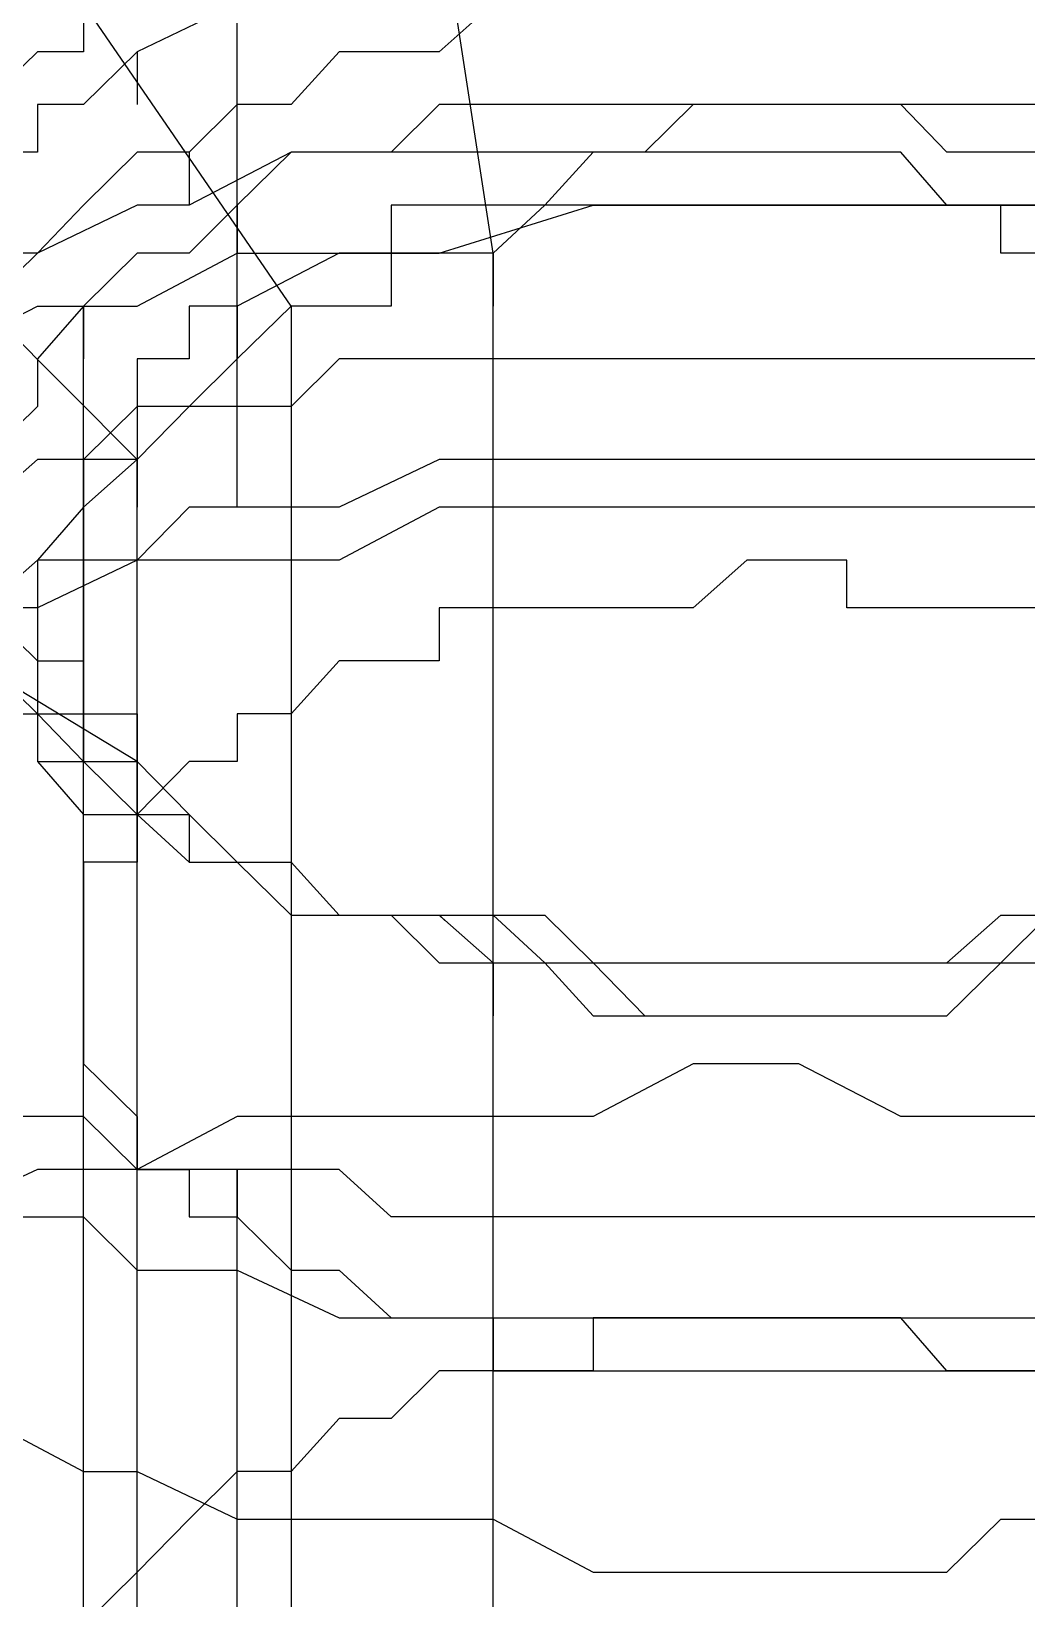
# Model space of a CAD drawing. Header units: millimetres. Extents: x 0 to 2112, y 8 to 1252.
# Drawn here: x 1492.27 to 1497.45, y 230.53 to 238.68 of the extents above; entities that cross this region are included whole.
import ezdxf

# ---------------------------------------------------------------- set-up
doc = ezdxf.new("R2010")
doc.units = ezdxf.units.MM
doc.layers.get('0').update_dxf_attribs({"linetype": 'CONTINUOUS'})

msp = doc.modelspace()

# ---------------------------------------------------------------- linework, layer by layer
at = {"color": 9}
for p, q in [((1493.34, 236.206), (1493.34, 240.669)), ((1494.67, 237.527), (1494.39, 239.346)), ((1492.54, 238.822), (1492.54, 238.574)), ((1492.54, 238.822), (1492.54, 238.574)), ((1493.62, 237.251), (1492.54, 238.822)), ((1493.62, 237.251), (1492.54, 238.822)), ((1493.34, 238.822), (1492.82, 238.574)), ((1494.67, 238.822), (1494.39, 238.574)), ((1492.3, 238.574), (1492.02, 238.299)), ((1492.3, 238.574), (1492.02, 238.299)), ((1492.54, 238.574), (1492.3, 238.574)), ((1492.54, 238.574), (1492.3, 238.574)), ((1492.82, 238.574), (1492.54, 238.299)), ((1492.82, 238.574), (1492.82, 238.299)), ((1493.87, 238.574), (1493.62, 238.299)), ((1494.14, 238.574), (1493.87, 238.574)), ((1494.39, 238.574), (1494.14, 238.574)), ((1492.54, 238.299), (1492.3, 238.299)), ((1492.3, 238.299), (1492.3, 238.051)), ((1493.34, 238.299), (1493.09, 238.051)), ((1493.62, 238.299), (1493.34, 238.299)), ((1494.39, 238.299), (1494.14, 238.051)), ((1494.67, 238.299), (1494.39, 238.299)), ((1494.94, 238.299), (1494.67, 238.299)), ((1495.19, 238.299), (1494.94, 238.299)), ((1495.46, 238.299), (1495.19, 238.299)), ((1495.71, 238.299), (1495.46, 238.051)), ((1495.71, 238.299), (1495.46, 238.299)), ((1496.26, 238.299), (1495.71, 238.299)), ((1495.99, 238.299), (1495.71, 238.299)), ((1496.26, 238.299), (1495.99, 238.299)), ((1496.79, 238.299), (1496.26, 238.299)), ((1496.51, 238.299), (1496.26, 238.299)), ((1496.79, 238.299), (1496.51, 238.299)), ((1497.03, 238.051), (1496.79, 238.299)), ((1497.03, 238.299), (1496.79, 238.299)), ((1497.31, 238.299), (1497.03, 238.299)), ((1497.56, 238.299), (1497.31, 238.299)), ((1492.3, 238.051), (1492.02, 238.051)), ((1492.82, 238.051), (1492.54, 237.775)), ((1493.09, 238.051), (1492.82, 238.051)), ((1493.62, 238.051), (1493.09, 237.775)), ((1493.09, 238.051), (1493.09, 237.775)), ((1493.62, 238.051), (1493.34, 237.775)), ((1493.87, 238.051), (1493.62, 238.051)), ((1493.87, 238.051), (1493.62, 238.051)), ((1494.39, 238.051), (1493.87, 238.051)), ((1494.14, 238.051), (1493.87, 238.051)), ((1494.14, 238.051), (1494.14, 238.051)), ((1494.94, 238.051), (1494.39, 238.051)), ((1495.46, 238.051), (1494.94, 238.051)), ((1495.19, 238.051), (1494.94, 237.775)), ((1495.46, 238.051), (1495.19, 238.051)), ((1495.71, 238.051), (1495.46, 238.051)), ((1495.99, 238.051), (1495.71, 238.051)), ((1496.26, 238.051), (1495.99, 238.051)), ((1496.51, 238.051), (1496.26, 238.051)), ((1496.79, 238.051), (1496.51, 238.051)), ((1497.03, 237.775), (1496.79, 238.051)), ((1496.79, 238.051), (1496.79, 238.051)), ((1497.56, 238.051), (1497.03, 238.051)), ((1492.82, 236.454), (1491.5, 237.775)), ((1492.82, 237.775), (1492.3, 237.527)), ((1492.54, 237.775), (1492.3, 237.527)), ((1492.54, 237.775), (1492.54, 237.775)), ((1493.09, 237.775), (1492.82, 237.775)), ((1493.34, 237.775), (1493.09, 237.527)), ((1493.34, 237.775), (1493.34, 237.527)), ((1494.39, 237.775), (1494.14, 237.775)), ((1494.14, 237.775), (1494.14, 237.527)), ((1494.39, 237.527), (1495.19, 237.775)), ((1494.39, 237.527), (1495.19, 237.775)), ((1494.67, 237.775), (1494.39, 237.775)), ((1494.94, 237.775), (1494.67, 237.775)), ((1494.94, 237.775), (1494.67, 237.527)), ((1494.94, 237.775), (1494.67, 237.527)), ((1494.94, 237.775), (1494.94, 237.775)), ((1495.19, 237.775), (1494.94, 237.775)), ((1495.19, 237.775), (1494.94, 237.775)), ((1495.19, 237.775), (1495.71, 237.775)), ((1495.19, 237.775), (1495.71, 237.775)), ((1495.46, 237.775), (1495.19, 237.775)), ((1495.46, 237.775), (1495.19, 237.775)), ((1495.71, 237.775), (1495.46, 237.775)), ((1495.71, 237.775), (1495.46, 237.775)), ((1495.71, 237.775), (1496.26, 237.775)), ((1495.71, 237.775), (1496.26, 237.775)), ((1495.99, 237.775), (1495.71, 237.775)), ((1495.99, 237.775), (1495.71, 237.775)), ((1496.26, 237.775), (1495.99, 237.775)), ((1495.99, 237.775), (1495.99, 237.775)), ((1496.26, 237.775), (1495.99, 237.775)), ((1495.99, 237.775), (1495.99, 237.775)), ((1496.26, 237.775), (1496.79, 237.775)), ((1496.26, 237.775), (1496.79, 237.775)), ((1496.51, 237.775), (1496.26, 237.775)), ((1496.51, 237.775), (1496.26, 237.775)), ((1496.79, 237.775), (1496.51, 237.775)), ((1496.79, 237.775), (1496.51, 237.775)), ((1496.79, 237.775), (1497.56, 237.775)), ((1496.79, 237.775), (1497.56, 237.775)), ((1497.03, 237.775), (1496.79, 237.775)), ((1497.03, 237.775), (1496.79, 237.775)), ((1497.31, 237.775), (1497.03, 237.775)), ((1497.31, 237.775), (1497.03, 237.775)), ((1497.31, 237.775), (1497.03, 237.775)), ((1497.56, 237.775), (1497.31, 237.775)), ((1497.31, 237.527), (1497.31, 237.775)), ((1497.31, 237.527), (1497.31, 237.775)), ((1492.3, 237.527), (1492.02, 237.527)), ((1492.3, 237.527), (1492.02, 237.251)), ((1492.3, 237.527), (1492.3, 237.527)), ((1492.82, 237.527), (1492.54, 237.251)), ((1492.82, 237.251), (1493.34, 237.527)), ((1492.82, 237.251), (1493.34, 237.527)), ((1493.09, 237.527), (1492.82, 237.527)), ((1492.82, 237.527), (1492.82, 237.527)), ((1493.34, 237.527), (1493.87, 237.527)), ((1493.34, 237.527), (1493.87, 237.527)), ((1493.87, 237.527), (1493.34, 237.251)), ((1493.87, 237.527), (1494.39, 237.527)), ((1493.87, 237.527), (1494.39, 237.527)), ((1494.14, 237.527), (1493.87, 237.527)), ((1494.39, 237.527), (1494.14, 237.527)), ((1494.14, 237.527), (1494.14, 237.251)), ((1494.39, 237.527), (1494.14, 237.527)), ((1494.14, 237.527), (1494.14, 237.251)), ((1494.67, 237.527), (1494.39, 237.527)), ((1494.67, 237.527), (1494.39, 237.527)), ((1494.67, 237.527), (1494.67, 237.527)), ((1494.67, 221.961), (1494.67, 237.527)), ((1494.67, 237.527), (1494.67, 237.251)), ((1494.67, 237.527), (1494.67, 237.527)), ((1497.56, 237.527), (1497.31, 237.527)), ((1497.56, 237.527), (1497.31, 237.527)), ((1491.77, 236.976), (1492.3, 237.251)), ((1491.77, 236.976), (1492.3, 237.251)), ((1492.3, 237.251), (1492.82, 237.251)), ((1492.3, 237.251), (1492.82, 237.251)), ((1492.54, 237.251), (1492.3, 236.976)), ((1492.54, 225.129), (1492.54, 237.251)), ((1492.54, 237.251), (1492.54, 236.976)), ((1492.54, 237.251), (1492.54, 237.251)), ((1493.34, 237.251), (1493.09, 237.251)), ((1493.09, 237.251), (1493.09, 236.976)), ((1493.34, 237.251), (1493.34, 237.251)), ((1493.62, 237.251), (1493.34, 236.976)), ((1493.34, 237.251), (1493.34, 236.976)), ((1493.62, 237.251), (1493.34, 236.976)), ((1493.87, 237.251), (1493.62, 237.251)), ((1493.87, 237.251), (1493.62, 237.251)), ((1493.62, 237.251), (1493.62, 221.437)), ((1493.62, 237.251), (1493.62, 221.437)), ((1494.14, 237.251), (1493.87, 237.251)), ((1494.14, 237.251), (1493.87, 237.251)), ((1492.3, 236.976), (1492.3, 236.976)), ((1492.3, 236.976), (1492.3, 236.729)), ((1493.09, 236.976), (1492.82, 236.976)), ((1492.82, 236.976), (1492.82, 236.729)), ((1493.34, 236.976), (1493.09, 236.729)), ((1493.34, 236.976), (1493.09, 236.729)), ((1493.34, 236.976), (1493.34, 236.976)), ((1493.34, 236.976), (1493.34, 236.976)), ((1493.87, 236.976), (1493.62, 236.729)), ((1494.39, 236.976), (1493.87, 236.976)), ((1494.94, 236.976), (1494.39, 236.976)), ((1495.46, 236.976), (1494.94, 236.976)), ((1495.71, 236.976), (1495.46, 236.976)), ((1496.26, 236.976), (1495.71, 236.976)), ((1496.79, 236.976), (1496.26, 236.976)), ((1497.03, 236.976), (1496.79, 236.976)), ((1497.56, 236.976), (1497.03, 236.976)), ((1492.3, 236.729), (1492.02, 236.454)), ((1492.3, 236.729), (1492.3, 236.729)), ((1492.82, 236.729), (1492.54, 236.454)), ((1493.09, 236.729), (1492.82, 236.454)), ((1492.82, 236.729), (1492.82, 236.729)), ((1493.09, 236.729), (1492.82, 236.729)), ((1492.82, 236.729), (1492.82, 236.454)), ((1493.09, 236.729), (1492.82, 236.729)), ((1492.82, 236.729), (1492.82, 236.454)), ((1493.62, 236.729), (1493.09, 236.729)), ((1493.09, 236.729), (1493.09, 236.729)), ((1493.09, 236.729), (1493.09, 236.729)), ((1492.3, 236.454), (1492.02, 236.206)), ((1492.82, 236.454), (1492.3, 236.454)), ((1492.54, 236.454), (1492.54, 236.454)), ((1492.54, 236.454), (1492.54, 236.206)), ((1492.82, 236.454), (1492.54, 236.206)), ((1492.82, 236.454), (1492.54, 236.206)), ((1492.82, 236.454), (1492.82, 236.454)), ((1492.82, 220.913), (1492.82, 236.454)), ((1492.82, 236.454), (1492.82, 236.206)), ((1492.82, 236.454), (1492.82, 236.454)), ((1494.39, 236.454), (1493.87, 236.206)), ((1494.39, 236.454), (1493.87, 236.206)), ((1494.94, 236.454), (1494.39, 236.454)), ((1494.94, 236.454), (1494.39, 236.454)), ((1495.46, 236.454), (1494.94, 236.454)), ((1495.46, 236.454), (1494.94, 236.454)), ((1495.71, 236.454), (1495.46, 236.454)), ((1495.71, 236.454), (1495.46, 236.454)), ((1496.26, 236.454), (1495.71, 236.454)), ((1496.26, 236.454), (1495.71, 236.454)), ((1496.79, 236.454), (1496.26, 236.454)), ((1496.79, 236.454), (1496.26, 236.454)), ((1497.03, 236.454), (1496.79, 236.454)), ((1497.03, 236.454), (1496.79, 236.454)), ((1497.56, 236.454), (1497.03, 236.454)), ((1497.56, 236.454), (1497.03, 236.454)), ((1492.54, 236.206), (1492.3, 235.93)), ((1492.54, 236.206), (1492.54, 236.206)), ((1492.54, 236.206), (1492.54, 236.206)), ((1492.54, 236.206), (1492.54, 235.93)), ((1492.54, 236.206), (1492.54, 236.206)), ((1492.54, 236.206), (1492.54, 235.93)), ((1493.09, 236.206), (1492.82, 235.93)), ((1493.09, 236.206), (1492.82, 235.93)), ((1493.62, 236.206), (1493.09, 236.206)), ((1493.62, 236.206), (1493.09, 236.206)), ((1493.87, 236.206), (1493.62, 236.206)), ((1493.87, 236.206), (1493.62, 236.206)), ((1494.39, 236.206), (1493.87, 235.93)), ((1495.19, 236.206), (1494.39, 236.206)), ((1495.71, 236.206), (1495.19, 236.206)), ((1496.26, 236.206), (1495.71, 236.206)), ((1496.79, 236.206), (1496.26, 236.206)), ((1497.56, 236.206), (1496.79, 236.206)), ((1492.3, 235.93), (1492.02, 235.682)), ((1492.3, 235.93), (1492.02, 235.682)), ((1492.82, 235.93), (1492.3, 235.682)), ((1492.82, 235.93), (1492.3, 235.93)), ((1492.82, 235.93), (1492.3, 235.93)), ((1492.3, 235.93), (1492.3, 235.93)), ((1492.3, 235.93), (1492.3, 235.682)), ((1492.54, 235.93), (1492.54, 235.93)), ((1492.54, 235.93), (1492.54, 235.682)), ((1492.54, 235.93), (1492.54, 235.93)), ((1492.54, 235.93), (1492.54, 235.682)), ((1493.34, 235.93), (1492.82, 235.93)), ((1493.87, 235.93), (1493.34, 235.93)), ((1495.99, 235.93), (1495.71, 235.682)), ((1496.26, 235.93), (1495.99, 235.93)), ((1496.51, 235.93), (1496.26, 235.93)), ((1496.51, 235.682), (1496.51, 235.93)), ((1492.82, 234.883), (1491.5, 235.682)), ((1492.3, 235.682), (1491.77, 235.682)), ((1492.02, 235.682), (1492.3, 235.406)), ((1492.3, 235.682), (1492.3, 235.682)), ((1492.3, 235.682), (1492.3, 235.406)), ((1492.54, 235.682), (1492.54, 235.682)), ((1492.54, 235.682), (1492.54, 235.406)), ((1492.54, 235.682), (1492.54, 235.682)), ((1492.54, 235.682), (1492.54, 235.406)), ((1494.67, 235.682), (1494.39, 235.682)), ((1494.39, 235.682), (1494.39, 235.406)), ((1494.94, 235.682), (1494.67, 235.682)), ((1495.19, 235.682), (1494.94, 235.682)), ((1495.46, 235.682), (1495.19, 235.682)), ((1495.19, 235.682), (1495.19, 235.682)), ((1495.71, 235.682), (1495.46, 235.682)), ((1496.79, 235.682), (1496.51, 235.682)), ((1497.03, 235.682), (1496.79, 235.682)), ((1497.31, 235.682), (1497.03, 235.682)), ((1497.56, 235.682), (1497.31, 235.682)), ((1492.02, 235.406), (1492.3, 235.131)), ((1492.3, 235.406), (1492.54, 235.406)), ((1492.3, 235.406), (1492.3, 235.406)), ((1492.3, 235.406), (1492.3, 235.131)), ((1492.54, 235.406), (1492.54, 235.131)), ((1492.54, 235.406), (1492.54, 235.406)), ((1492.54, 235.406), (1492.54, 235.131)), ((1492.54, 235.406), (1492.54, 235.406)), ((1492.54, 235.406), (1492.54, 235.131)), ((1493.87, 235.406), (1493.62, 235.131)), ((1494.14, 235.406), (1493.87, 235.406)), ((1494.39, 235.406), (1494.14, 235.406)), ((1492.02, 235.131), (1492.3, 235.131)), ((1492.02, 235.131), (1492.3, 235.131)), ((1492.02, 235.131), (1492.3, 235.131)), ((1492.3, 235.131), (1492.3, 234.883)), ((1492.3, 235.131), (1492.54, 235.131)), ((1492.3, 235.131), (1492.3, 235.131)), ((1492.3, 235.131), (1492.54, 234.883)), ((1492.3, 235.131), (1492.3, 234.883)), ((1492.3, 235.131), (1492.3, 234.883)), ((1492.54, 235.131), (1492.54, 235.131)), ((1492.54, 235.131), (1492.54, 234.883)), ((1492.54, 235.131), (1492.54, 234.883)), ((1492.54, 235.131), (1492.54, 235.131)), ((1492.54, 235.131), (1492.82, 235.131)), ((1492.54, 235.131), (1492.54, 235.131)), ((1492.54, 235.131), (1492.82, 235.131)), ((1492.82, 235.131), (1492.82, 234.883)), ((1492.82, 235.131), (1492.82, 234.883)), ((1493.62, 235.131), (1493.34, 235.131)), ((1493.34, 235.131), (1493.34, 234.883)), ((1493.62, 235.131), (1493.62, 234.883)), ((1492.3, 234.883), (1492.54, 234.607)), ((1492.3, 234.883), (1492.54, 234.883)), ((1492.3, 234.883), (1492.54, 234.607)), ((1492.54, 234.883), (1492.82, 234.883)), ((1492.54, 234.883), (1492.82, 234.883)), ((1492.54, 234.883), (1492.54, 234.883)), ((1492.54, 234.883), (1492.82, 234.607)), ((1492.54, 234.883), (1492.82, 234.607)), ((1492.82, 234.883), (1492.82, 234.883)), ((1492.82, 234.883), (1493.09, 234.607)), ((1492.82, 234.883), (1492.82, 234.607)), ((1492.82, 234.883), (1492.82, 234.883)), ((1492.82, 234.883), (1493.09, 234.607)), ((1492.82, 219.344), (1492.82, 234.883)), ((1492.82, 234.883), (1492.82, 234.607)), ((1493.09, 234.883), (1492.82, 234.607)), ((1492.82, 234.883), (1492.82, 234.883)), ((1492.82, 234.883), (1493.09, 234.607)), ((1493.34, 234.883), (1493.09, 234.883)), ((1493.09, 234.883), (1493.09, 234.883)), ((1492.54, 234.607), (1492.82, 234.607)), ((1492.54, 234.607), (1492.82, 234.607)), ((1492.82, 234.607), (1493.09, 234.607)), ((1492.82, 234.607), (1493.09, 234.607)), ((1492.82, 234.607), (1492.82, 234.607)), ((1492.82, 234.607), (1493.09, 234.359)), ((1492.82, 234.607), (1492.82, 234.607)), ((1492.82, 234.607), (1493.09, 234.607)), ((1492.82, 234.607), (1493.09, 234.607)), ((1492.82, 234.607), (1492.82, 234.607)), ((1492.82, 234.607), (1492.82, 234.359)), ((1493.09, 234.607), (1493.34, 234.359)), ((1493.09, 234.607), (1493.09, 234.607)), ((1493.09, 234.607), (1493.34, 234.359)), ((1493.09, 234.607), (1493.09, 234.359)), ((1493.09, 234.607), (1493.34, 234.359)), ((1493.09, 234.607), (1493.34, 234.359)), ((1493.09, 234.607), (1493.09, 234.607)), ((1493.09, 234.607), (1493.34, 234.359)), ((1493.09, 234.607), (1493.09, 234.607)), ((1493.09, 234.607), (1493.34, 234.359)), ((1492.82, 234.359), (1492.54, 234.359)), ((1492.54, 234.359), (1492.54, 234.083)), ((1493.09, 234.359), (1493.34, 234.359)), ((1493.09, 234.359), (1493.34, 234.359)), ((1493.34, 234.359), (1493.62, 234.359)), ((1493.34, 234.359), (1493.34, 234.359)), ((1493.34, 234.359), (1493.62, 234.359)), ((1493.34, 234.359), (1493.62, 234.359)), ((1493.34, 234.359), (1493.62, 234.359)), ((1493.34, 234.359), (1493.62, 234.359)), ((1493.34, 234.359), (1493.62, 234.359)), ((1493.34, 234.359), (1493.34, 234.359)), ((1493.34, 234.359), (1493.62, 234.083)), ((1493.34, 234.359), (1493.34, 234.359)), ((1493.34, 234.359), (1493.62, 234.083)), ((1493.62, 234.359), (1493.87, 234.083)), ((1493.62, 234.359), (1493.62, 234.083)), ((1493.62, 234.359), (1493.62, 234.083)), ((1493.62, 234.359), (1493.87, 234.083)), ((1493.62, 234.359), (1493.87, 234.083)), ((1493.62, 234.359), (1493.87, 234.083)), ((1492.54, 234.083), (1492.54, 234.083)), ((1492.54, 234.083), (1492.54, 233.835)), ((1493.62, 234.083), (1493.87, 234.083)), ((1493.62, 234.083), (1493.87, 234.083)), ((1493.62, 234.083), (1493.87, 234.083)), ((1493.62, 234.083), (1493.87, 234.083)), ((1493.87, 234.083), (1494.14, 234.083)), ((1493.87, 234.083), (1494.14, 234.083)), ((1493.87, 234.083), (1494.14, 234.083)), ((1493.87, 234.083), (1493.87, 234.083)), ((1493.87, 234.083), (1494.14, 234.083)), ((1493.87, 234.083), (1494.14, 234.083)), ((1493.87, 234.083), (1494.14, 234.083)), ((1493.87, 234.083), (1493.87, 234.083)), ((1493.87, 234.083), (1494.14, 234.083)), ((1493.87, 234.083), (1493.87, 234.083)), ((1493.87, 234.083), (1494.14, 234.083)), ((1494.14, 234.083), (1494.39, 234.083)), ((1494.14, 234.083), (1494.39, 233.835)), ((1494.14, 234.083), (1494.39, 233.835)), ((1494.14, 234.083), (1494.39, 234.083)), ((1494.14, 234.083), (1494.39, 234.083)), ((1494.14, 234.083), (1494.39, 234.083)), ((1494.14, 234.083), (1494.39, 233.835)), ((1494.14, 234.083), (1494.39, 233.835)), ((1494.39, 234.083), (1494.67, 234.083)), ((1494.39, 234.083), (1494.42, 234.056)), ((1494.39, 234.083), (1494.67, 233.835)), ((1494.39, 234.083), (1494.67, 234.083)), ((1494.39, 234.083), (1494.67, 234.083)), ((1494.67, 234.083), (1494.94, 234.083)), ((1494.67, 234.083), (1494.94, 233.835)), ((1494.67, 234.083), (1494.94, 234.083)), ((1494.94, 234.083), (1495.19, 233.835)), ((1494.94, 234.083), (1495.19, 233.835)), ((1497.03, 233.835), (1497.31, 234.083)), ((1497.03, 233.835), (1497.31, 234.083)), ((1497.31, 234.083), (1497.56, 234.083)), ((1497.31, 233.835), (1497.56, 234.083)), ((1497.31, 234.083), (1497.56, 234.083)), ((1492.54, 233.835), (1492.54, 233.835)), ((1492.54, 233.835), (1492.54, 233.835)), ((1492.54, 233.835), (1492.54, 233.56)), ((1494.39, 233.835), (1494.39, 233.835)), ((1494.39, 233.835), (1494.67, 233.835)), ((1494.39, 233.835), (1494.67, 233.835)), ((1494.39, 233.835), (1494.39, 233.835)), ((1494.39, 233.835), (1494.67, 233.835)), ((1494.39, 233.835), (1494.39, 233.835)), ((1494.39, 233.835), (1494.67, 233.835)), ((1494.67, 233.835), (1494.94, 233.835)), ((1494.67, 233.835), (1494.94, 233.835)), ((1494.67, 233.835), (1494.94, 233.835)), ((1494.67, 233.835), (1494.94, 233.835)), ((1494.67, 218.296), (1494.67, 233.835)), ((1494.67, 233.835), (1494.67, 233.56)), ((1494.67, 233.835), (1494.94, 233.835)), ((1494.94, 233.835), (1495.19, 233.835)), ((1494.94, 233.835), (1495.19, 233.835)), ((1494.94, 233.835), (1495.19, 233.835)), ((1494.94, 233.835), (1495.19, 233.835)), ((1494.94, 233.835), (1495.19, 233.56)), ((1494.94, 233.835), (1495.19, 233.56)), ((1495.19, 233.835), (1495.71, 233.835)), ((1495.19, 233.835), (1495.46, 233.56)), ((1495.19, 233.835), (1495.46, 233.835)), ((1495.19, 233.835), (1495.46, 233.835)), ((1495.19, 233.835), (1495.46, 233.835)), ((1495.19, 233.835), (1495.71, 233.835)), ((1495.46, 233.835), (1495.46, 233.835)), ((1495.46, 233.835), (1495.71, 233.835)), ((1495.46, 233.835), (1495.71, 233.835)), ((1495.46, 233.835), (1495.71, 233.835)), ((1495.71, 233.835), (1495.99, 233.835)), ((1495.71, 233.835), (1495.99, 233.835)), ((1495.71, 233.835), (1495.99, 233.835)), ((1495.71, 233.835), (1495.99, 233.835)), ((1495.71, 233.835), (1495.99, 233.835)), ((1495.99, 233.835), (1496.26, 233.835)), ((1495.99, 233.835), (1496.26, 233.835)), ((1495.99, 233.835), (1496.26, 233.835)), ((1495.99, 233.835), (1496.26, 233.835)), ((1495.99, 233.835), (1496.26, 233.835)), ((1496.26, 233.835), (1496.51, 233.835)), ((1496.26, 233.835), (1496.51, 233.835)), ((1496.26, 233.835), (1496.51, 233.835)), ((1496.26, 233.835), (1496.79, 233.835)), ((1496.26, 233.835), (1496.51, 233.835)), ((1496.51, 233.835), (1496.79, 233.835)), ((1496.51, 233.835), (1496.79, 233.835)), ((1496.51, 233.835), (1496.79, 233.835)), ((1496.51, 233.835), (1496.79, 233.835)), ((1496.79, 233.835), (1497.03, 233.835)), ((1496.79, 233.835), (1497.03, 233.835)), ((1496.79, 233.835), (1497.03, 233.835)), ((1496.79, 233.835), (1497.03, 233.835)), ((1496.79, 233.835), (1497.03, 233.835)), ((1497.03, 233.56), (1497.31, 233.835)), ((1497.03, 233.835), (1497.31, 233.835)), ((1497.03, 233.835), (1497.31, 233.835)), ((1497.03, 233.835), (1497.31, 233.835)), ((1497.03, 233.56), (1497.31, 233.835)), ((1497.03, 233.56), (1497.31, 233.835)), ((1497.31, 233.835), (1497.56, 233.835)), ((1497.31, 233.835), (1497.56, 233.835)), ((1497.31, 233.835), (1497.56, 233.835)), ((1497.31, 233.835), (1497.56, 233.835)), ((1497.31, 233.835), (1497.56, 233.835)), ((1492.54, 233.56), (1492.54, 233.56)), ((1492.54, 233.56), (1492.54, 233.311)), ((1495.19, 233.56), (1495.19, 233.56)), ((1495.19, 233.56), (1495.46, 233.56)), ((1495.19, 233.56), (1495.19, 233.56)), ((1495.19, 233.56), (1495.46, 233.56)), ((1495.46, 233.56), (1495.71, 233.56)), ((1495.46, 233.56), (1495.71, 233.56)), ((1495.46, 233.56), (1495.71, 233.56)), ((1495.71, 233.56), (1495.71, 233.56)), ((1495.71, 233.56), (1495.99, 233.56)), ((1495.71, 233.56), (1495.99, 233.56)), ((1495.71, 233.56), (1495.99, 233.56)), ((1495.99, 233.56), (1496.26, 233.56)), ((1495.99, 233.56), (1496.26, 233.56)), ((1495.99, 233.56), (1496.26, 233.56)), ((1496.26, 233.56), (1496.51, 233.56)), ((1496.26, 233.56), (1496.51, 233.56)), ((1496.26, 233.56), (1496.51, 233.56)), ((1496.51, 233.56), (1496.79, 233.56)), ((1496.51, 233.56), (1496.51, 233.56)), ((1496.51, 233.56), (1496.79, 233.56)), ((1496.51, 233.56), (1496.51, 233.56)), ((1496.51, 233.56), (1496.79, 233.56)), ((1496.79, 233.56), (1497.03, 233.56)), ((1496.79, 233.56), (1497.03, 233.56)), ((1496.79, 233.56), (1497.03, 233.56)), ((1492.54, 233.311), (1492.54, 233.311)), ((1492.54, 233.311), (1492.82, 233.036)), ((1495.71, 233.311), (1495.19, 233.036)), ((1496.26, 233.311), (1495.71, 233.311)), ((1496.79, 233.036), (1496.26, 233.311)), ((1492.54, 233.036), (1492.02, 233.036)), ((1492.54, 233.036), (1492.02, 233.036)), ((1492.82, 232.76), (1492.54, 233.036)), ((1492.82, 232.76), (1492.54, 233.036)), ((1493.34, 233.036), (1492.82, 232.76)), ((1492.82, 233.036), (1492.82, 233.036)), ((1492.82, 233.036), (1492.82, 232.76)), ((1493.87, 233.036), (1493.34, 233.036)), ((1494.39, 233.036), (1493.87, 233.036)), ((1495.19, 233.036), (1494.39, 233.036)), ((1497.56, 233.036), (1496.79, 233.036)), ((1492.3, 232.76), (1491.77, 232.514)), ((1492.82, 232.76), (1492.3, 232.76)), ((1493.34, 232.76), (1492.82, 232.76)), ((1493.34, 232.76), (1492.82, 232.76)), ((1492.82, 232.76), (1493.09, 232.76)), ((1493.09, 232.76), (1493.09, 232.514)), ((1493.34, 228.297), (1493.34, 232.76)), ((1493.34, 232.76), (1493.34, 232.514)), ((1493.87, 232.76), (1493.34, 232.76)), ((1493.87, 232.76), (1493.34, 232.76)), ((1494.14, 232.514), (1493.87, 232.76)), ((1494.14, 232.514), (1493.87, 232.76)), ((1492.02, 232.514), (1492.54, 232.514)), ((1492.54, 232.514), (1492.82, 232.238)), ((1493.09, 232.514), (1493.34, 232.514)), ((1493.34, 232.514), (1493.34, 232.514)), ((1493.34, 232.514), (1493.62, 232.238)), ((1494.67, 232.514), (1494.14, 232.514)), ((1494.67, 232.514), (1494.14, 232.514)), ((1495.19, 232.514), (1494.67, 232.514)), ((1495.19, 232.514), (1494.67, 232.514)), ((1495.46, 232.514), (1495.19, 232.514)), ((1495.46, 232.514), (1495.19, 232.514)), ((1495.99, 232.514), (1495.46, 232.514)), ((1495.99, 232.514), (1495.46, 232.514)), ((1496.51, 232.514), (1495.99, 232.514)), ((1496.51, 232.514), (1495.99, 232.514)), ((1497.03, 232.514), (1496.51, 232.514)), ((1497.03, 232.514), (1496.51, 232.514)), ((1497.31, 232.514), (1497.03, 232.514)), ((1497.31, 232.514), (1497.03, 232.514)), ((1497.83, 232.514), (1497.31, 232.514)), ((1497.83, 232.514), (1497.31, 232.514)), ((1492.82, 232.238), (1493.34, 232.238)), ((1493.34, 232.238), (1493.87, 231.99)), ((1493.62, 232.238), (1493.62, 232.238)), ((1493.62, 232.238), (1493.87, 232.238)), ((1493.87, 232.238), (1494.14, 231.99)), ((1493.87, 231.99), (1494.14, 231.99)), ((1494.14, 231.99), (1494.67, 231.99)), ((1494.14, 231.99), (1494.14, 231.99)), ((1494.14, 231.99), (1494.39, 231.99)), ((1494.39, 231.99), (1494.67, 231.99)), ((1494.67, 231.99), (1495.19, 231.99)), ((1494.67, 231.99), (1494.67, 231.714)), ((1495.19, 231.99), (1495.46, 231.99)), ((1495.46, 231.99), (1495.19, 231.99)), ((1495.19, 231.99), (1495.19, 231.714)), ((1495.46, 231.99), (1495.99, 231.99)), ((1495.71, 231.99), (1495.46, 231.99)), ((1495.99, 231.99), (1495.71, 231.99)), ((1495.99, 231.99), (1496.51, 231.99)), ((1496.26, 231.99), (1495.99, 231.99)), ((1496.51, 231.99), (1496.26, 231.99)), ((1496.51, 231.99), (1497.03, 231.99)), ((1496.79, 231.99), (1496.51, 231.99)), ((1496.51, 231.99), (1496.51, 231.99)), ((1497.03, 231.714), (1496.79, 231.99)), ((1497.03, 231.99), (1497.31, 231.99)), ((1497.31, 231.99), (1497.83, 231.99)), ((1494.39, 231.714), (1494.14, 231.466)), ((1494.67, 231.714), (1494.39, 231.714)), ((1494.39, 231.714), (1494.39, 231.714)), ((1494.94, 231.714), (1494.67, 231.714)), ((1494.67, 231.714), (1494.94, 231.714)), ((1495.19, 231.714), (1494.94, 231.714)), ((1494.94, 231.714), (1495.19, 231.714)), ((1495.19, 231.714), (1495.46, 231.714)), ((1495.46, 231.714), (1495.71, 231.714)), ((1495.71, 231.714), (1495.99, 231.714)), ((1495.99, 231.714), (1495.99, 231.714)), ((1495.99, 231.714), (1496.26, 231.714)), ((1496.26, 231.714), (1496.51, 231.714)), ((1496.51, 231.714), (1496.79, 231.714)), ((1496.79, 231.714), (1497.03, 231.714)), ((1497.31, 231.714), (1497.03, 231.714)), ((1497.03, 231.714), (1497.31, 231.714)), ((1497.56, 231.714), (1497.31, 231.714)), ((1497.31, 231.714), (1497.31, 231.714)), ((1497.31, 231.714), (1497.56, 231.714)), ((1492.02, 231.466), (1492.54, 231.191)), ((1493.87, 231.466), (1493.62, 231.191)), ((1494.14, 231.466), (1493.87, 231.466)), ((1492.54, 231.191), (1492.82, 231.191)), ((1492.82, 231.191), (1493.34, 230.943)), ((1493.34, 231.191), (1493.09, 230.943)), ((1493.62, 231.191), (1493.34, 231.191)), ((1493.34, 231.191), (1493.34, 231.191)), ((1493.62, 231.191), (1493.62, 230.943)), ((1493.09, 230.943), (1492.82, 230.667)), ((1493.09, 230.943), (1493.09, 230.943)), ((1493.34, 230.943), (1493.87, 230.943)), ((1493.87, 230.943), (1494.14, 230.943)), ((1494.14, 230.943), (1494.67, 230.943)), ((1494.67, 230.943), (1495.19, 230.667)), ((1497.03, 230.667), (1497.31, 230.943)), ((1497.31, 230.943), (1497.83, 230.943)), ((1492.82, 230.667), (1492.54, 230.391)), ((1492.82, 230.667), (1492.82, 230.667)), ((1492.82, 230.667), (1492.82, 230.667)), ((1495.19, 230.667), (1495.46, 230.667)), ((1495.46, 230.667), (1495.99, 230.667)), ((1495.99, 230.667), (1496.51, 230.667)), ((1496.51, 230.667), (1497.03, 230.667))]:
    msp.add_line(p, q, dxfattribs=at)

doc.saveas('drawing.dxf')
